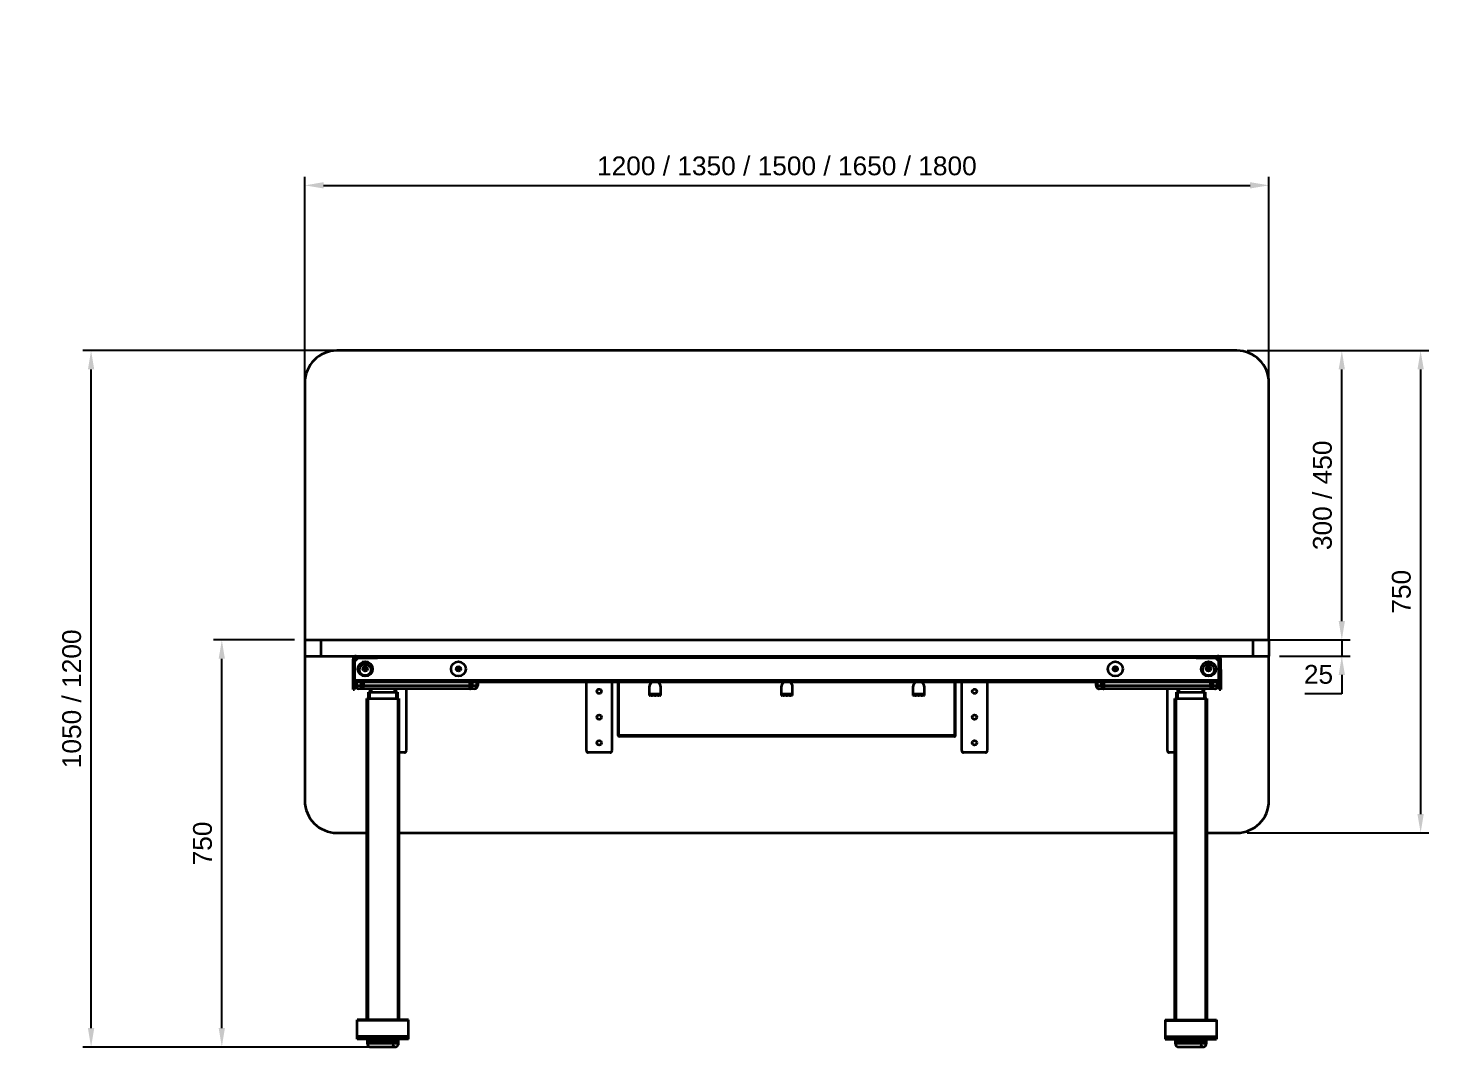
# Model space of a CAD drawing. Header units: millimetres. Extents: x -431 to 3717, y -325 to 2729.
# Drawn here: x -431 to 1749, y 1144 to 2729 of the extents above; entities that cross this region are included whole.
import ezdxf

# ---------------------------------------------------------------- set-up
doc = ezdxf.new("R2010")
doc.units = ezdxf.units.MM
doc.styles.get("Standard").update_dxf_attribs({"font": 'arial.ttf'})
doc.dimstyles.new('CGJ', dxfattribs={"dimscale": 13, "dimtxt": 2.25, "dimasz": 2.25, "dimexe": 1, "dimexo": 1.25, "dimgap": 1.15, "dimtad": 1, "dimtoh": 1, "dimdec": 1, "dimdsep": 46, "dimtxsty": 'Standard', "dimcen": 0, "dimclrd": 2, "dimclre": 2, "dimclrt": 2, "dimadec": 0, "dimazin": 0, "dimtfac": 1, "dimtdec": 1, "dimtmove": 0, "dimatfit": 0, "dimfxl": 1, "dimtolj": 1, "dimtzin": 0, "dimlwe": -1, "dimarcsym": 2})

# ---------------------------------------------------------------- blocks, each defined once
blk = doc.blocks.new('Drawing View1')
at = {"color": 7, "linetype": 'Continuous', "lineweight": 35}
for p, q in [((96, 1074), (-1304, 1074)), ((-1354, 1024), (-1354, 624)), ((146, 624), (146, 1024)), ((-1354, 624), (-1354, 599)), ((-1354, 624), (-1329, 624)), ((-1329, 624), (-1329, 599)), ((-1329, 624), (121, 624)), ((121, 624), (121, 599)), ((121, 624), (146, 624)), ((146, 624), (146, 599)), ((-1354, 599), (-1354, 374)), ((-1354, 599), (-1329, 599)), ((-1329, 599), (121, 599)), ((-1276.5, 594), (-1279, 594)), ((-1279, 577.9), (-1279, 594)), ((-1276.5, 577.9), (-1276.5, 594)), ((-1273.5, 593.5), (-1276.5, 593.5)), ((-1276, 589.5), (-1276.5, 589.5)), ((-1271, 596), (-1276, 591)), ((-1276, 561.5), (-1276, 591)), ((-1275, 593.5), (-1275, 596)), ((-1275, 596), (-1273.5, 596)), ((-1274, 599), (-1274, 596.5)), ((-1274, 596.5), (-1251, 596.5)), ((-1273.5, 596), (-1271, 596)), ((-1273.5, 596), (-1273.5, 593.5)), ((-1271, 596), (-1241, 596)), ((-1255.3, 589.5), (-1264.7, 589.5)), ((-1251, 596.5), (-1251, 599)), ((-1241, 596.5), (-1251, 596.5)), ((-1241, 599), (-1241, 596.5)), ((-1241, 596), (-1241, 596.5)), ((-1241, 596.5), (33, 596.5)), ((33, 596.5), (33, 599)), ((43, 596.5), (33, 596.5)), ((33, 596.5), (33, 596)), ((33, 596), (63, 596)), ((43, 599), (43, 596.5)), ((66, 596.5), (43, 596.5)), ((47.3, 589.5), (56.7, 589.5)), ((68, 591), (63, 596)), ((63, 596), (65.5, 596)), ((65.5, 596), (67, 596)), ((65.5, 593.5), (65.5, 596)), ((65.5, 593.5), (68.5, 593.5)), ((66, 596.5), (66, 599)), ((67, 596), (67, 593.5)), ((68, 561.5), (68, 591)), ((68, 589.5), (68.5, 589.5)), ((71, 594), (68.5, 594)), ((68.5, 577.9), (68.5, 594)), ((71, 577.9), (71, 594)), ((121, 599), (146, 599)), ((146, 374), (146, 599)), ((-1279, 577.9), (-1276.5, 577.9)), ((-1279, 568), (-1279, 577.9)), ((-1276.5, 568), (-1279, 568)), ((-1279, 547.1), (-1279, 568)), ((-1276.5, 577.9), (-1276.5, 568)), ((-1276.5, 568), (-1276.5, 547.1)), ((-1262.9, 580.9), (-1262.9, 577.1)), ((54.9, 577.1), (54.9, 580.9)), ((68.5, 577.9), (71, 577.9)), ((68.5, 568), (68.5, 577.9)), ((71, 568), (68.5, 568)), ((68.5, 547.1), (68.5, 568)), ((71, 577.9), (71, 568)), ((71, 568), (71, 547.1)), ((-1279, 547.1), (-1276.5, 547.1)), ((-1279, 547), (-1279, 547.1)), ((-1276.5, 547), (-1279, 547)), ((-1276, 565.5), (-1276.5, 565.5)), ((-1276, 561.5), (-1276.5, 561.5)), ((-1276.5, 547.1), (-1276.5, 547)), ((-1276, 561.5), (68, 561.5)), ((-1276, 559), (-1276, 561.5)), ((-1276, 559), (68, 559)), ((-1275, 553), (-1275, 559)), ((-1273.5, 553), (-1275, 553)), ((-1273.5, 559), (-1273.5, 553)), ((-1273.5, 553), (-1266.5, 553)), ((-1262.9, 548), (-1270, 548)), ((-1266.5, 553), (-1266.5, 559)), ((-1262.9, 553), (-1266.5, 553)), ((-1262.9, 559), (-1262.9, 553)), ((-1262.9, 553), (-1097.1, 553)), ((-1262.9, 548), (-1262.9, 553)), ((-1097.1, 548), (-1262.9, 548)), ((-1252.5, 543), (-1252.5, 548)), ((-1251, 548), (-1251, 543)), ((-1214, 543), (-1214, 548)), ((-1212.5, 548), (-1212.5, 543)), ((-1196, 452), (-1196, 548)), ((-1097.1, 553), (-1097.1, 559)), ((-1097.1, 548), (-1097.1, 553)), ((-1093.5, 553), (-1097.1, 553)), ((-1090, 548), (-1097.1, 548)), ((-1093.5, 559), (-1093.5, 553)), ((-1093.5, 553), (-1086.5, 553)), ((-1086.5, 553), (-1086.5, 559)), ((-1085, 553), (-1086.5, 553)), ((-1085, 559), (-1085, 553)), ((-916, 452), (-916, 559)), ((-876, 452), (-876, 559)), ((-866.5, 475.6), (-866.5, 559)), ((-865.7, 475.6), (-865.7, 559)), ((-865.5, 475.6), (-865.5, 559)), ((-818, 550.5), (-818, 537.5)), ((-800, 537.5), (-800, 550.5)), ((-613, 550.5), (-613, 537.5)), ((-595, 537.5), (-595, 550.5)), ((-408, 550.5), (-408, 537.5)), ((-390, 537.5), (-390, 550.5)), ((-342.5, 475.6), (-342.5, 559)), ((-342.3, 475.6), (-342.3, 559)), ((-341.5, 475.6), (-341.5, 559)), ((-332, 452), (-332, 559)), ((-292, 452), (-292, 559)), ((-123, 553), (-123, 559)), ((-121.5, 553), (-123, 553)), ((-121.5, 559), (-121.5, 553)), ((-121.5, 553), (-114.5, 553)), ((-110.9, 548), (-118, 548)), ((-114.5, 553), (-114.5, 559)), ((-110.9, 553), (-114.5, 553)), ((-110.9, 559), (-110.9, 553)), ((-110.9, 553), (54.9, 553)), ((-110.9, 553), (-110.9, 548)), ((54.9, 548), (-110.9, 548)), ((-12, 452), (-12, 548)), ((4.5, 543), (4.5, 548)), ((6, 548), (6, 543)), ((43, 543), (43, 548)), ((44.5, 548), (44.5, 543)), ((54.9, 553), (54.9, 559)), ((54.9, 553), (54.9, 548)), ((58.5, 553), (54.9, 553)), ((62, 548), (54.9, 548)), ((58.5, 559), (58.5, 553)), ((58.5, 553), (65.5, 553)), ((65.5, 553), (65.5, 559)), ((67, 553), (65.5, 553)), ((67, 559), (67, 553)), ((68, 565.5), (68.5, 565.5)), ((68, 561.5), (68.5, 561.5)), ((68, 559), (68, 561.5)), ((68.5, 547.1), (71, 547.1)), ((68.5, 547), (68.5, 547.1)), ((71, 547), (68.5, 547)), ((71, 547.1), (71, 547)), ((-1257.5, 33), (-1257.5, 533)), ((-1257.5, 533), (-1256, 533)), ((-1256, 533), (-1256, 33)), ((-1256, 533), (-1209, 533)), ((-1255, 533), (-1255, 543)), ((-1255, 543), (-1253.5, 543)), ((-1253.5, 543), (-1253.5, 533)), ((-1253.5, 543), (-1211.5, 543)), ((-1211.5, 533), (-1211.5, 543)), ((-1211.5, 543), (-1210, 543)), ((-1210, 543), (-1210, 533)), ((-1209, 33), (-1209, 533)), ((-1209, 533), (-1207.5, 533)), ((-1207.5, 533), (-1207.5, 33)), ((-818, 540.1), (-800, 540.1)), ((-818, 539.1), (-817.5, 539.1)), ((-818, 537.5), (-817.5, 537.5)), ((-815, 539.1), (-817.5, 539.1)), ((-817.5, 539.1), (-817.5, 537.5)), ((-815, 537.5), (-817.5, 537.5)), ((-815, 537.5), (-815, 539.1)), ((-813, 539.1), (-815, 539.1)), ((-815, 538.3), (-813, 538.3)), ((-815, 537.5), (-813, 537.5)), ((-813, 539.1), (-813, 537.5)), ((-810, 539.1), (-813, 539.1)), ((-810, 537.5), (-813, 537.5)), ((-810, 537.5), (-810, 539.1)), ((-808, 539.1), (-810, 539.1)), ((-810, 538.3), (-808, 538.3)), ((-810, 537.5), (-808, 537.5)), ((-808, 539.1), (-808, 537.5)), ((-805, 539.1), (-808, 539.1)), ((-805, 537.5), (-808, 537.5)), ((-805, 537.5), (-805, 539.1)), ((-803, 539.1), (-805, 539.1)), ((-805, 538.3), (-803, 538.3)), ((-805, 537.5), (-803, 537.5)), ((-803, 539.1), (-803, 537.5)), ((-800.5, 539.1), (-803, 539.1)), ((-800.5, 537.5), (-803, 537.5)), ((-800.5, 539.1), (-800, 539.1)), ((-800.5, 537.5), (-800.5, 539.1)), ((-800.5, 537.5), (-800, 537.5)), ((-613, 540.1), (-595, 540.1)), ((-613, 539.1), (-612.5, 539.1)), ((-613, 537.5), (-612.5, 537.5)), ((-610, 539.1), (-612.5, 539.1)), ((-612.5, 539.1), (-612.5, 537.5)), ((-610, 537.5), (-612.5, 537.5)), ((-610, 537.5), (-610, 539.1)), ((-608, 539.1), (-610, 539.1)), ((-610, 538.3), (-608, 538.3)), ((-610, 537.5), (-608, 537.5)), ((-605, 539.1), (-608, 539.1)), ((-608, 539.1), (-608, 537.5)), ((-605, 537.5), (-608, 537.5)), ((-605, 537.5), (-605, 539.1)), ((-603, 539.1), (-605, 539.1)), ((-605, 538.3), (-603, 538.3)), ((-605, 537.5), (-603, 537.5)), ((-603, 539.1), (-603, 537.5)), ((-600, 539.1), (-603, 539.1)), ((-600, 537.5), (-603, 537.5)), ((-600, 537.5), (-600, 539.1)), ((-598, 539.1), (-600, 539.1)), ((-600, 538.3), (-598, 538.3)), ((-600, 537.5), (-598, 537.5)), ((-598, 539.1), (-598, 537.5)), ((-595.5, 539.1), (-598, 539.1)), ((-595.5, 537.5), (-598, 537.5)), ((-595.5, 539.1), (-595, 539.1)), ((-595.5, 537.5), (-595.5, 539.1)), ((-595.5, 537.5), (-595, 537.5)), ((-408, 540.1), (-390, 540.1)), ((-408, 539.1), (-407.5, 539.1)), ((-408, 537.5), (-407.5, 537.5)), ((-405, 539.1), (-407.5, 539.1)), ((-407.5, 539.1), (-407.5, 537.5)), ((-405, 537.5), (-407.5, 537.5)), ((-405, 537.5), (-405, 539.1)), ((-403, 539.1), (-405, 539.1)), ((-405, 538.3), (-403, 538.3)), ((-405, 537.5), (-403, 537.5)), ((-400, 539.1), (-403, 539.1)), ((-403, 539.1), (-403, 537.5)), ((-400, 537.5), (-403, 537.5)), ((-400, 537.5), (-400, 539.1)), ((-398, 539.1), (-400, 539.1)), ((-400, 538.3), (-398, 538.3)), ((-400, 537.5), (-398, 537.5)), ((-398, 539.1), (-398, 537.5)), ((-395, 539.1), (-398, 539.1)), ((-395, 537.5), (-398, 537.5)), ((-395, 537.5), (-395, 539.1)), ((-393, 539.1), (-395, 539.1)), ((-395, 538.3), (-393, 538.3)), ((-395, 537.5), (-393, 537.5)), ((-390.5, 539.1), (-393, 539.1)), ((-393, 539.1), (-393, 537.5)), ((-390.5, 537.5), (-393, 537.5)), ((-390.5, 539.1), (-390, 539.1)), ((-390.5, 537.5), (-390.5, 539.1)), ((-390.5, 537.5), (-390, 537.5)), ((-0.5, 33), (-0.5, 533)), ((-0.5, 533), (1, 533)), ((1, 533), (1, 33)), ((1, 533), (48, 533)), ((2, 533), (2, 543)), ((2, 543), (3.5, 543)), ((3.5, 543), (3.5, 533)), ((3.5, 543), (45.5, 543)), ((45.5, 533), (45.5, 543)), ((45.5, 543), (47, 543)), ((47, 543), (47, 533)), ((48, 33), (48, 533)), ((48, 533), (49.5, 533)), ((49.5, 533), (49.5, 33)), ((-866.5, 475.6), (-865.7, 475.6)), ((-864.9, 475.6), (-865.5, 475.6)), ((-343.1, 475.6), (-864.9, 475.6)), ((-864.9, 475.6), (-864.9, 474)), ((-343.1, 474), (-864.9, 474)), ((-342.5, 475.6), (-343.1, 475.6)), ((-343.1, 474), (-343.1, 475.6)), ((-341.5, 475.6), (-342.3, 475.6)), ((-1199, 449), (-1207.5, 449)), ((-879, 449), (-913, 449)), ((-295, 449), (-329, 449)), ((-0.5, 449), (-9, 449)), ((-1304, 324), (-1257.5, 324)), ((-1207.5, 324), (-0.5, 324)), ((49.5, 324), (96, 324)), ((-1192.5, 33), (-1272.5, 33)), ((-1272.5, 32.1), (-1272.5, 33)), ((-1192.5, 32.1), (-1272.5, 32.1)), ((-1272.5, 7.5), (-1272.5, 32.1)), ((-1192.5, 32.1), (-1192.5, 33)), ((-1192.5, 7.5), (-1192.5, 32.1)), ((-15.5, 33), (64.5, 33)), ((-15.5, 33), (-15.5, 32.1)), ((-15.5, 32.1), (-15.5, 7.5)), ((-15.5, 32.1), (64.5, 32.1)), ((64.5, 33), (64.5, 32.1)), ((64.5, 32.1), (64.5, 7.5)), ((-1192.5, 7.5), (-1272.5, 7.5)), ((-1272.5, 3.1), (-1272.5, 7.5)), ((-1192.5, 3.1), (-1272.5, 3.1)), ((-1257, 0), (-1257, -3)), ((-1215.3, 0), (-1257, 0)), ((-1250.6, 3), (-1254, 3)), ((-1250.6, 3.1), (-1250.6, 3)), ((-1214.4, 3), (-1250.6, 3)), ((-1215.3, -3), (-1215.3, 0)), ((-1208, 0), (-1215.3, 0)), ((-1213.3, 3.1), (-1214.4, 3)), ((-1214.4, 3.1), (-1214.4, 3)), ((-1211, 3), (-1214.4, 3)), ((-1192.5, 3.1), (-1192.5, 7.5)), ((-15.5, 7.5), (64.5, 7.5)), ((-15.5, 7.5), (-15.5, 3.1)), ((-15.5, 3.1), (64.5, 3.1)), ((0, 0), (0, -3)), ((41.7, 0), (0, 0)), ((6.4, 3), (3, 3)), ((5.3, 3.1), (6.4, 3)), ((6.4, 3.1), (6.4, 3)), ((6.4, 3), (42.6, 3)), ((41.7, -3), (41.7, 0)), ((49, 0), (41.7, 0)), ((42.6, 3.1), (42.6, 3)), ((46, 3), (42.6, 3)), ((49, -3), (49, 0)), ((64.5, 7.5), (64.5, 3.1)), ((-1257, -3), (-1215.3, -3)), ((-1251, -9), (-1219.5, -9)), ((-1219.4, -9), (-1219.5, -9)), ((-1219.4, -9), (-1214, -9)), ((-1215.3, -3), (-1208, -3)), ((-1208, -3), (-1208, 0)), ((0, -3), (41.7, -3)), ((6, -9), (37.5, -9)), ((37.5, -9), (37.6, -9)), ((37.6, -9), (43, -9)), ((41.7, -3), (49, -3))]:
    blk.add_line(p, q, dxfattribs=at)
at = {"color": 7, "linetype": 'Continuous', "lineweight": 35, "flags": 128}
for points in [[(-1270, 548), (-1270.5, 548.1), (-1271, 548.2), (-1271.5, 548.5), (-1271.9, 548.8), (-1272.3, 549.2), (-1272.7, 549.7), (-1273, 550.3), (-1273.2, 550.9), (-1273.4, 551.6), (-1273.5, 552.3), (-1273.5, 553)], [(-1262.9, 548), (-1263.4, 548.1), (-1263.9, 548.2), (-1264.4, 548.5), (-1264.8, 548.8), (-1265.2, 549.2), (-1265.6, 549.7), (-1265.9, 550.3), (-1266.1, 550.9), (-1266.3, 551.6), (-1266.4, 552.3), (-1266.5, 553)], [(-1097.1, 548), (-1096.6, 548.1), (-1096.1, 548.2), (-1095.6, 548.5), (-1095.2, 548.8), (-1094.8, 549.2), (-1094.4, 549.7), (-1094.1, 550.3), (-1093.9, 550.9), (-1093.7, 551.6), (-1093.6, 552.3), (-1093.5, 553)], [(-1086.5, 553), (-1086.5, 552.3), (-1086.6, 551.6), (-1086.8, 550.9), (-1087, 550.3), (-1087.3, 549.7), (-1087.7, 549.2), (-1088.1, 548.8), (-1088.5, 548.5), (-1089, 548.2), (-1089.5, 548.1), (-1090, 548)], [(-121.5, 553), (-121.5, 552.3), (-121.4, 551.6), (-121.2, 550.9), (-121, 550.3), (-120.7, 549.7), (-120.3, 549.2), (-119.9, 548.8), (-119.5, 548.5), (-119, 548.2), (-118.5, 548.1), (-118, 548)], [(-114.5, 553), (-114.4, 552.3), (-114.3, 551.6), (-114.1, 550.9), (-113.9, 550.3), (-113.6, 549.7), (-113.2, 549.2), (-112.8, 548.8), (-112.4, 548.5), (-111.9, 548.2), (-111.4, 548.1), (-110.9, 548)], [(58.5, 553), (58.4, 552.3), (58.3, 551.6), (58.1, 550.9), (57.9, 550.3), (57.6, 549.7), (57.2, 549.2), (56.8, 548.8), (56.4, 548.5), (55.9, 548.2), (55.4, 548.1), (54.9, 548)], [(62, 548), (62.5, 548.1), (63, 548.2), (63.5, 548.5), (63.9, 548.8), (64.3, 549.2), (64.7, 549.7), (65, 550.3), (65.2, 550.9), (65.4, 551.6), (65.5, 552.3), (65.5, 553)], [(-1219.5, -9), (-1218.9, -8.9), (-1218.4, -8.8), (-1217.9, -8.5), (-1217.4, -8.2), (-1216.9, -7.8), (-1216.5, -7.2), (-1216.2, -6.7), (-1215.8, -6), (-1215.6, -5.3), (-1215.4, -4.6), (-1215.3, -3.8), (-1215.3, -3)], [(37.5, -9), (38.1, -8.9), (38.6, -8.8), (39.1, -8.5), (39.6, -8.2), (40.1, -7.8), (40.5, -7.2), (40.8, -6.7), (41.2, -6), (41.4, -5.3), (41.6, -4.6), (41.7, -3.8), (41.7, -3)]]:
    blk.add_lwpolyline(points, dxfattribs=at)
at = {"color": 7, "linetype": 'Continuous', "lineweight": 35}
for centre, radius in [((-1260, 579), 11.5), ((-1115, 579), 11.5), ((-93, 579), 11.5), ((52, 579), 11.5), ((-1260, 577.5), 9), ((-1260, 579), 3.5), ((-1260, 579), 2.4), ((-1115, 579), 3.5), ((-1115, 579), 2.4), ((-93, 579), 3.5), ((-93, 579), 2.4), ((52, 577.5), 9), ((52, 579), 3.5), ((52, 579), 2.4), ((-896, 544), 3.5), ((-312, 544), 3.5), ((-896, 504), 3.5), ((-312, 504), 3.5), ((-896, 464), 3.5), ((-312, 464), 3.5)]:
    blk.add_circle(centre, radius, dxfattribs=at)
for centre, radius, start, end in [((-1304, 1024), 50, 90, 180), ((96, 1024), 50, 0, 90), ((-1274, 594), 5, 90, 180), ((-1274, 594), 2.5, 90, 180), ((66, 594), 5, 0, 90), ((66, 594), 2.5, 0, 90), ((-1270, 553), 5, 180, 270), ((-1090, 553), 5, 270, 0), ((-809, 550.5), 9, 109.1881, 180), ((-809, 550.5), 9, 0, 70.8119), ((-604, 550.5), 9, 109.1881, 180), ((-604, 550.5), 9, 0, 70.8119), ((-399, 550.5), 9, 109.1881, 180), ((-399, 550.5), 9, 0, 70.8119), ((-118, 553), 5, 180, 270), ((62, 553), 5, 270, 0), ((-1199, 452), 3, 270, 0), ((-913, 452), 3, 180, 270), ((-879, 452), 3, 270, 0), ((-329, 452), 3, 180, 270), ((-295, 452), 3, 270, 0), ((-9, 452), 3, 180, 270), ((-1304, 374), 50, 180, 270), ((96, 374), 50, 270, 0), ((-1254, 0), 3, 90.0043, 180), ((-1217.9, 0.4), 2.68, 351.8475, 78.3537), ((-1211, 0), 3, 360, 89.9957), ((3, 0), 3, 90.0043, 180), ((39.1, 0.4), 2.68, 351.8475, 78.3537), ((46, 0), 3, 0, 89.9957), ((-1251, -3), 6, 180, 269.9986), ((-1214, -3), 6, 270.0014, 0), ((6, -3), 6, 180, 269.9986), ((43, -3), 6, 270.0014, 0)]:
    blk.add_arc(centre, radius, start, end, dxfattribs=at)
for points, knots in [([(-866.5, 475.6), (-866.5, 475.4), (-866.4, 475), (-866.2, 474.6), (-865.7, 474.2), (-865.3, 474), (-865, 474), (-864.9, 474)], [0, 0, 0, 0, 0.2207426, 0.4415058, 0.662269, 0.883032, 1, 1, 1, 1]), ([(-343.1, 474), (-342.9, 474), (-342.5, 474.1), (-342.1, 474.3), (-341.7, 474.8), (-341.5, 475.2), (-341.5, 475.5), (-341.5, 475.6)], [0, 0, 0, 0, 0.220743, 0.441506, 0.662269, 0.883032, 1, 1, 1, 1]), ([(-1250.6, 3), (-1250.9, 3), (-1251.3, 3), (-1251.7, 3.1), (-1251.7, 3.1)], [0, 0, 0, 0, 0.989803, 1, 1, 1, 1]), ([(42.6, 3), (42.9, 3), (43.3, 3), (43.7, 3.1), (43.7, 3.1)], [0, 0, 0, 0, 0.990991, 1, 1, 1, 1])]:
    blk.add_open_spline(points, degree=3, knots=knots, dxfattribs=at)
for points in [[(-865.7, 475.6), (-865.7, 475.5), (-865.7, 475.3), (-865.5, 475), (-865.2, 474.8), (-865, 474.8), (-864.9, 474.8)], [(-343.1, 474.8), (-343, 474.8), (-342.8, 474.8), (-342.5, 475), (-342.3, 475.3), (-342.3, 475.5), (-342.3, 475.6)]]:
    blk.add_open_spline(points, degree=3, dxfattribs=at)
blk = doc.blocks.new('*D52')
at = {"color": 2, "transparency": 16777216}
for p, q in [((0, 1793.7), (0, 2497.5)), ((1500, 1793.7), (1500, 2497.5))]:
    blk.add_line(p, q, dxfattribs=at)
at = {"color": 2, "lineweight": -2, "transparency": 16777216}
blk.add_line((29.3, 2484.5), (1470.8, 2484.5), dxfattribs=at)
at = {"color": 2, "transparency": 16777216}
for points in [[(29.3, 2489.4), (29.3, 2479.6), (0, 2484.5)], [(1470.8, 2489.4), (1470.8, 2479.6), (1500, 2484.5)]]:
    blk.add_solid(points, dxfattribs=at)
at = {"layer": 'Defpoints', "color": 0, "transparency": 16777216}
for p in [(1500, 2484.5), (0, 1777.4), (1500, 1777.4)]:
    blk.add_point(p, dxfattribs=at)
at = {"color": 2, "transparency": 16777216, "insert": (750, 2514.6), "char_height": 29.25, "attachment_point": 5}
blk.add_mtext('\\A1;1200 / 1350 / 1500 / 1650 / 1800', dxfattribs=at)
blk = doc.blocks.new('*D53')
at = {"color": 2, "lineweight": -2, "transparency": 16777216}
for p, q in [((1613.4, 1806.7), (1613.4, 1835.9)), ((1613.4, 1777.4), (1613.4, 1752.4)), ((1613.4, 1723.2), (1613.4, 1693.9)), ((1613.4, 1693.9), (1555.8, 1693.9))]:
    blk.add_line(p, q, dxfattribs=at)
at = {"color": 2, "transparency": 16777216}
for p, q in [((1516.3, 1777.4), (1626.4, 1777.4)), ((1516.3, 1752.4), (1626.4, 1752.4))]:
    blk.add_line(p, q, dxfattribs=at)
for points in [[(1608.5, 1806.7), (1618.2, 1806.7), (1613.4, 1777.4)], [(1608.5, 1723.2), (1618.2, 1723.2), (1613.4, 1752.4)]]:
    blk.add_solid(points, dxfattribs=at)
at = {"layer": 'Defpoints', "color": 0, "transparency": 16777216}
for p in [(1500, 1777.4), (1500, 1752.4), (1613.4, 1752.4)]:
    blk.add_point(p, dxfattribs=at)
at = {"color": 2, "transparency": 16777216, "insert": (1577.1, 1723.8), "char_height": 29.25, "attachment_point": 5}
blk.add_mtext('\\A1;25', dxfattribs=at)
blk = doc.blocks.new('*D54')
at = {"color": 2, "transparency": 16777216}
for p, q in [((-16.2, 1777.4), (-142.1, 1777.4)), ((103.5, 1144.4), (-142.1, 1144.4))]:
    blk.add_line(p, q, dxfattribs=at)
at = {"color": 2, "lineweight": -2, "transparency": 16777216}
blk.add_line((-129.1, 1173.7), (-129.1, 1748.2), dxfattribs=at)
at = {"color": 2, "transparency": 16777216}
for points in [[(-134, 1748.2), (-124.3, 1748.2), (-129.1, 1777.4)], [(-134, 1173.7), (-124.3, 1173.7), (-129.1, 1144.4)]]:
    blk.add_solid(points, dxfattribs=at)
at = {"layer": 'Defpoints', "color": 0, "transparency": 16777216}
for p in [(-129.1, 1777.4), (0, 1777.4), (119.7, 1144.4)]:
    blk.add_point(p, dxfattribs=at)
at = {"color": 2, "transparency": 16777216, "insert": (-159, 1460.9), "char_height": 29.25, "attachment_point": 5, "rotation": 90}
blk.add_mtext('\\A1;750', dxfattribs=at)
blk = doc.blocks.new('*D55')
at = {"color": 2, "transparency": 16777216}
for p, q in [((1466.3, 2227.4), (1626.4, 2227.4)), ((1491.3, 1777.4), (1626.4, 1777.4))]:
    blk.add_line(p, q, dxfattribs=at)
at = {"color": 2, "lineweight": -2, "transparency": 16777216}
blk.add_line((1613.4, 1806.7), (1613.4, 2198.2), dxfattribs=at)
at = {"color": 2, "transparency": 16777216}
for points in [[(1608.5, 2198.2), (1618.2, 2198.2), (1613.4, 2227.4)], [(1608.5, 1806.7), (1618.2, 1806.7), (1613.4, 1777.4)]]:
    blk.add_solid(points, dxfattribs=at)
at = {"layer": 'Defpoints', "color": 0, "transparency": 16777216}
for p in [(1450, 2227.4), (1613.4, 2227.4), (1475, 1777.4)]:
    blk.add_point(p, dxfattribs=at)
at = {"color": 2, "transparency": 16777216, "insert": (1583.3, 2002.4), "char_height": 29.25, "attachment_point": 5, "rotation": 90}
blk.add_mtext('\\A1;300 / 450', dxfattribs=at)
blk = doc.blocks.new('*D56')
at = {"color": 2, "transparency": 16777216}
for p, q in [((1466.3, 2227.4), (1749, 2227.4)), ((1466.3, 1477.4), (1749, 1477.4))]:
    blk.add_line(p, q, dxfattribs=at)
at = {"color": 2, "lineweight": -2, "transparency": 16777216}
blk.add_line((1736, 2198.2), (1736, 1506.7), dxfattribs=at)
at = {"color": 2, "transparency": 16777216}
for points in [[(1731.1, 2198.2), (1740.9, 2198.2), (1736, 2227.4)], [(1731.1, 1506.7), (1740.9, 1506.7), (1736, 1477.4)]]:
    blk.add_solid(points, dxfattribs=at)
at = {"layer": 'Defpoints', "color": 0, "transparency": 16777216}
for p in [(1450, 2227.4), (1450, 1477.4), (1736, 1477.4)]:
    blk.add_point(p, dxfattribs=at)
at = {"color": 2, "transparency": 16777216, "insert": (1706.1, 1852.4), "char_height": 29.25, "attachment_point": 5, "rotation": 90}
blk.add_mtext('\\A1;750', dxfattribs=at)
blk = doc.blocks.new('*D59')
at = {"color": 2, "transparency": 16777216}
for p, q in [((103.5, 2227.4), (-345.5, 2227.4)), ((103.5, 1144.4), (-345.5, 1144.4))]:
    blk.add_line(p, q, dxfattribs=at)
at = {"color": 2, "lineweight": -2, "transparency": 16777216}
blk.add_line((-332.5, 1173.7), (-332.5, 2198.2), dxfattribs=at)
at = {"color": 2, "transparency": 16777216}
for points in [[(-337.4, 2198.2), (-327.6, 2198.2), (-332.5, 2227.4)], [(-337.4, 1173.7), (-327.6, 1173.7), (-332.5, 1144.4)]]:
    blk.add_solid(points, dxfattribs=at)
at = {"layer": 'Defpoints', "color": 0, "transparency": 16777216}
for p in [(-332.5, 2227.4), (119.7, 2227.4), (119.7, 1144.4)]:
    blk.add_point(p, dxfattribs=at)
at = {"color": 2, "transparency": 16777216, "insert": (-362.6, 1685.9), "char_height": 29.25, "attachment_point": 5, "rotation": 90}
blk.add_mtext('\\A1;1050 / 1200 ', dxfattribs=at)

msp = doc.modelspace()

# ---------------------------------------------------------------- block references
at = {"color": 7, "linetype": 'Continuous', "lineweight": 35}
msp.add_blockref('Drawing View1', (1354.02, 1153.45), dxfattribs=at)

# ---------------------------------------------------------------- dimensions: what is measured, and where the dimension line sits
dim = msp.add_linear_dim(base=(1500.02, 2484.5), p1=(0.02, 1777.45), p2=(1500.02, 1777.45), text='1200 / 1350 / <> / 1650 / 1800', dimstyle='CGJ')
dim.commit()
dim.dimension.update_dxf_attribs({"geometry": '*D52', "text_midpoint": (750.02, 2484.5), "dimtype": 160})
for base, p1, p2, text, picture, middle in [((-332.5, 2227.45), (119.75, 1144.45), (119.75, 2227.45), '1050 / 1200 ', '*D59', (-362.57, 1685.95)), ((1613.35, 2227.45), (1475.02, 1777.45), (1450.02, 2227.45), '300 / <>', '*D55', (1583.27, 2002.45)), ((-129.15, 1777.45), (119.75, 1144.45), (0.02, 1777.45), '750', '*D54', (-159.03, 1460.95))]:
    dim = msp.add_linear_dim(base=base, p1=p1, p2=p2, angle=90, text=text, dimstyle='CGJ')
    dim.commit()
    dim.dimension.update_dxf_attribs({"geometry": picture, "text_midpoint": middle})
for base, p1, p2, picture, middle in [((1736, 1477.45), (1450.02, 2227.45), (1450.02, 1477.45), '*D56', (1706.12, 1852.45)), ((1613.35, 1752.45), (1500.02, 1777.45), (1500.02, 1752.45), '*D53', (1577.09, 1723.83))]:
    dim = msp.add_linear_dim(base=base, p1=p1, p2=p2, angle=90, dimstyle='CGJ')
    dim.commit()
    dim.dimension.update_dxf_attribs({"geometry": picture, "text_midpoint": middle})

doc.saveas('drawing.dxf')
